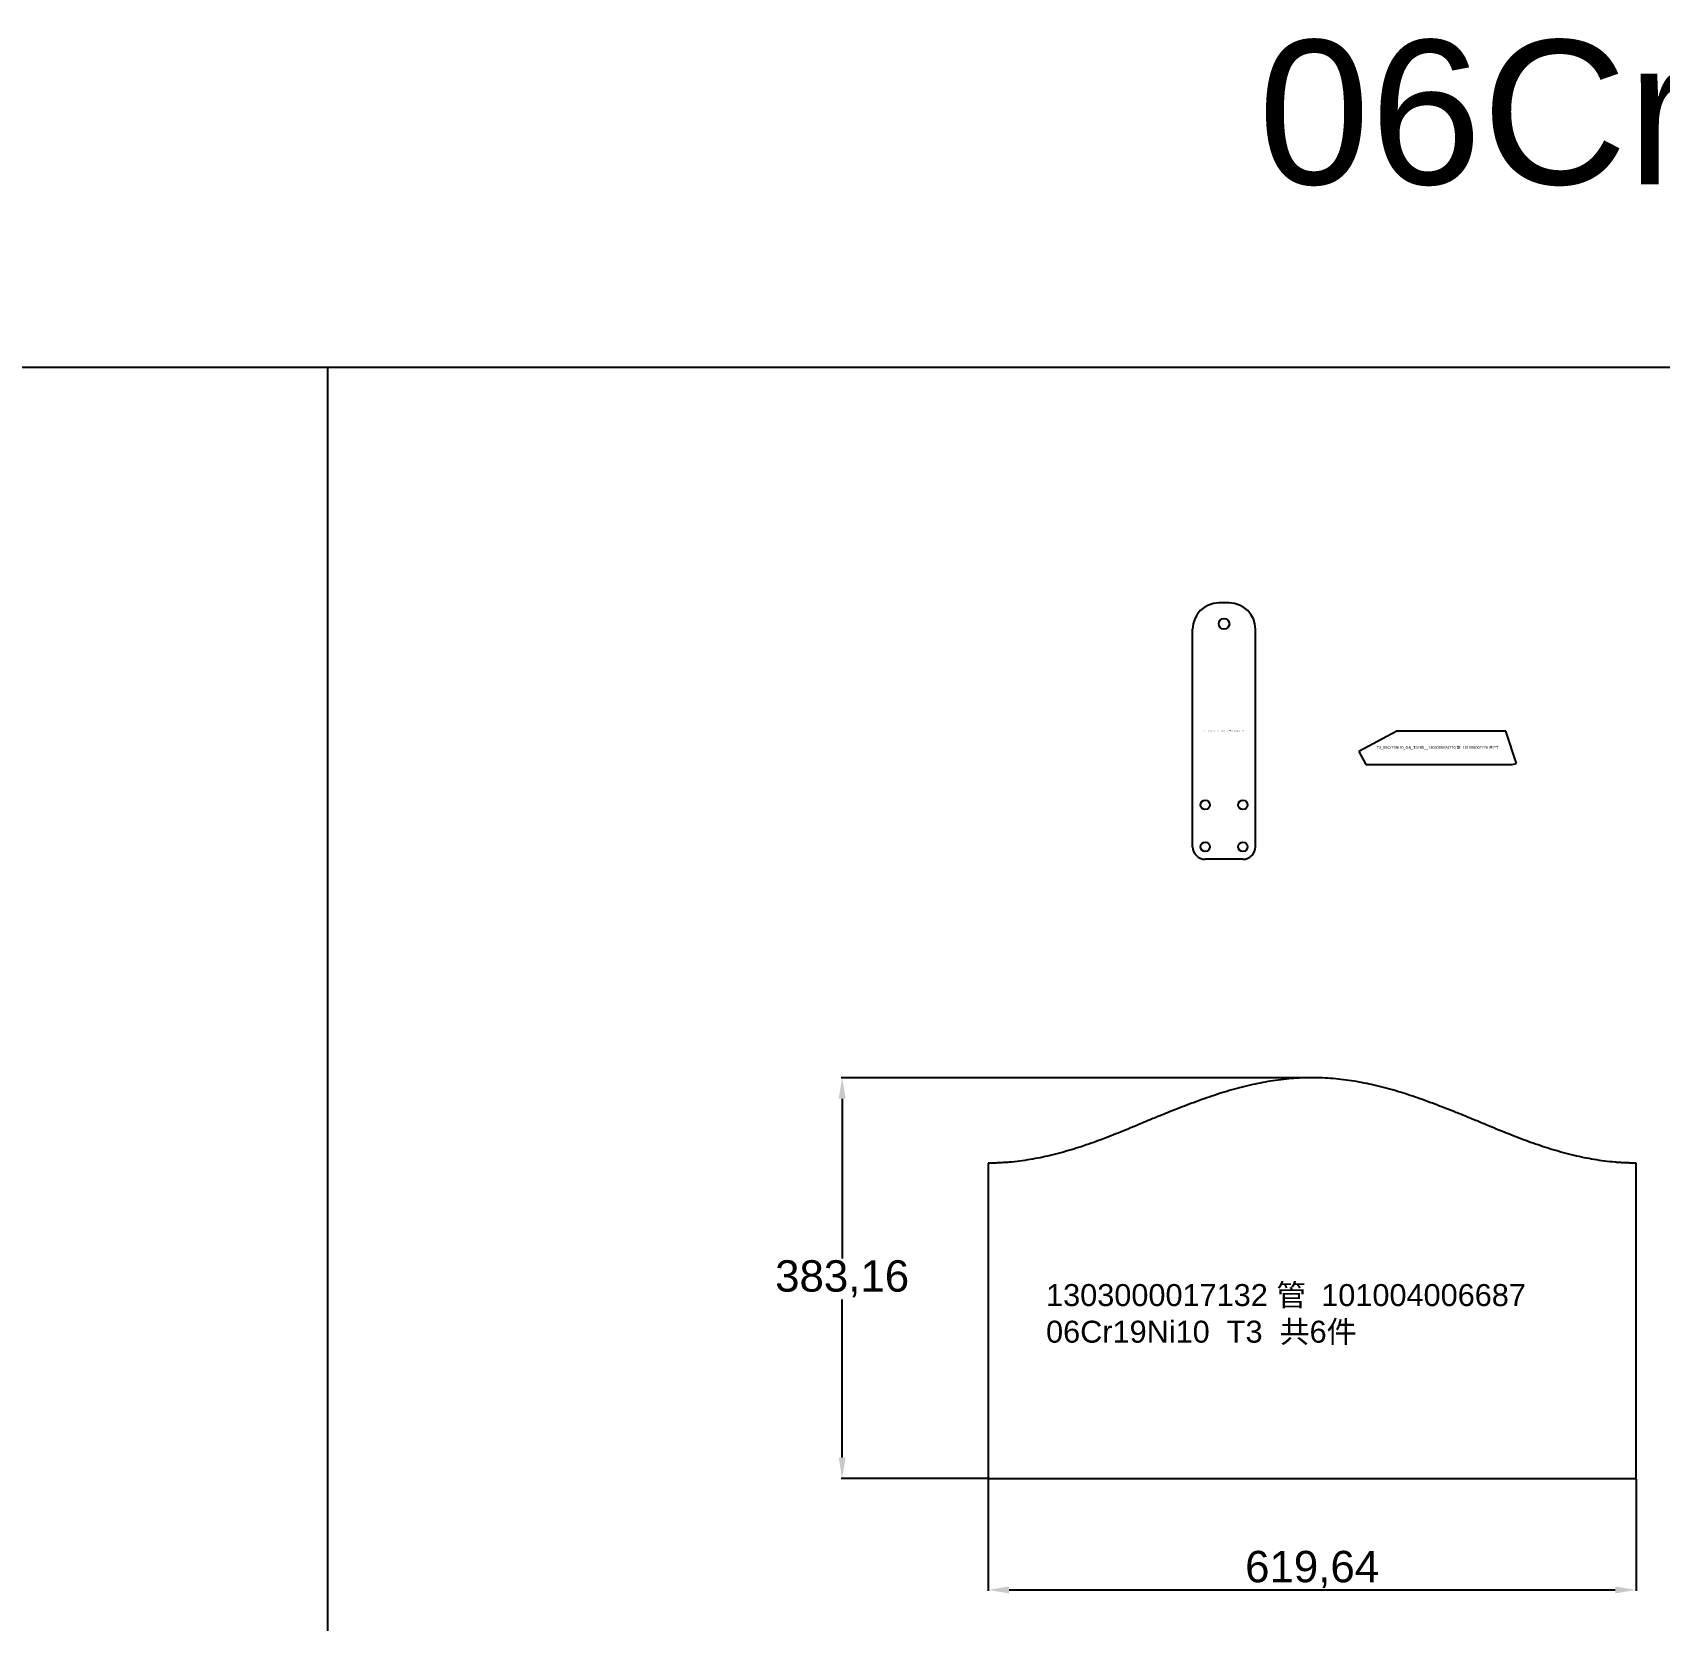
# Model space of a CAD drawing. Extents: x -16 to 22649, y -4599 to 814.
# Drawn here: x 6160 to 7716, y -737 to 781 of the extents above; entities that cross this region are included whole.
import ezdxf

# ---------------------------------------------------------------- set-up
doc = ezdxf.new("R2010")
doc.units = 0
doc.header["$MEASUREMENT"] = 0
doc.layers.get('0').update_dxf_attribs({"linetype": 'CONTINUOUS'})
doc.layers.get('DEFPOINTS').update_dxf_attribs({"linetype": 'CONTINUOUS'})
doc.layers.add('S1', color=7, linetype='CONTINUOUS')
doc.layers.add('SLD-0', color=7, linetype='CONTINUOUS')
doc.styles.get("Standard").update_dxf_attribs({"font": 'arial.ttf'})
doc.dimstyles.new('ISO-25', dxfattribs={"dimtxt": 2.5, "dimasz": 2.5, "dimexe": 1.25, "dimexo": 0.625, "dimtad": 1, "dimtxsty": 'STANDARD', "dimcen": 2.5, "dimazin": 3, "dimtfac": 1, "dimtmove": 0, "dimatfit": 3})

# ---------------------------------------------------------------- blocks, each defined once
blk = doc.blocks.new('1303000024708_弯板_101006002')
at = {"layer": 'SLD-0', "linetype": 'CONTINUOUS'}
for p, q in [((5, 178.2), (-5, 178.2)), ((-30, -54.9), (-30, 153.2)), ((30, -54.9), (30, 153.2)), ((18, -66.9), (-18, -66.9))]:
    blk.add_line(p, q, dxfattribs=at)
for centre, radius in [((0, 158.2), 5.1), ((-18, -14.9), 4.5), ((18, -14.9), 4.5), ((-18, -54.9), 4.5), ((18, -54.9), 4.5)]:
    blk.add_circle(centre, radius, dxfattribs=at)
for centre, radius, start, end in [((-5, 153.2), 25, 90, 180), ((5, 153.2), 25, 0, 90), ((-18, -54.9), 12, 180, 270), ((18, -54.9), 12, 270, 0)]:
    blk.add_arc(centre, radius, start, end, dxfattribs=at)
at = {"layer": 'S1', "color": 3, "insert": (0, 55.7), "char_height": 0.8, "attachment_point": 5}
blk.add_mtext('T3_06Cr19Ni10_GB_T3280__1303000024708 {\\fSimSun|b0|i0|c134|p2;弯板 }101006002274  {\\fSimSun|b0|i0|c134|p2;共}2{\\fSimSun|b0|i0|c134|p2;件}', dxfattribs=at)
blk = doc.blocks.new('1303000024710_筋_1010060022')
at = {"layer": 'SLD-0', "linetype": 'CONTINUOUS'}
for p, q in [((30.1, 32), (-6.3, 12.5)), ((134.2, 32), (30.1, 32)), ((144.4, 1.2), (134.2, 32)), ((-6.3, 12.5), (0.4, 0)), ((0.4, 0), (140.2, 0)), ((140.2, 0), (144.4, 1.2))]:
    blk.add_line(p, q, dxfattribs=at)
at = {"layer": 'S1', "color": 3, "insert": (69.1, 16), "char_height": 2.6, "attachment_point": 5}
blk.add_mtext('T3_06Cr19Ni10_GB_T3280__1303000024710 {\\fSimSun|b0|i0|c134|p2;筋 }101006002276 {\\fSimSun|b0|i0|c134|p2;共}2{\\fSimSun|b0|i0|c134|p2;件}', dxfattribs=at)
blk = doc.blocks.new('1303000017132_管_1010040066')
at = {"color": 7, "linetype": 'CONTINUOUS'}
for p, q in [((-619.8, 110), (-619.8, -191.6)), ((-0.2, -191.6), (-0.2, 110)), ((-619.8, -191.6), (-0.2, -191.6))]:
    blk.add_line(p, q, dxfattribs=at)
at = {"color": 7}
blk.add_line((-0.2, -192.2), (-619.8, -191.6), dxfattribs=at)
at = {"color": 7, "linetype": 'CONTINUOUS'}
for points, knots in [([(-155.1, 151.4), (-157.6, 152.4), (-162.2, 154.3), (-168.4, 156.8), (-175.4, 159.6), (-183.3, 162.7), (-192.8, 166.4), (-202, 169.8), (-211.6, 173.2), (-221.1, 176.4), (-234.1, 180.4), (-250.3, 184.6), (-270.1, 188.6), (-289.9, 191), (-310, 191.9), (-330.1, 191), (-349.9, 188.6), (-369.7, 184.6), (-385.9, 180.4), (-398.9, 176.4), (-408.4, 173.2), (-418, 169.8), (-427.2, 166.4), (-436.8, 162.7), (-445.6, 159.2), (-455.1, 155.4), (-461.3, 152.9), (-465, 151.4)], [0, 0, 0, 0, 0.02547, 0.046305, 0.062507, 0.095512, 0.125014, 0.157327, 0.187521, 0.219525, 0.250027, 0.31441, 0.37502, 0.43815, 0.5, 0.561848, 0.62498, 0.685588, 0.749974, 0.780473, 0.812479, 0.842671, 0.874986, 0.904486, 0.937493, 0.963532, 1, 1, 1, 1]), ([(-465, 151.4), (-467.5, 150.3), (-472.1, 148.4), (-478.3, 145.8), (-485.3, 142.9), (-493.1, 139.7), (-502.6, 136), (-511.8, 132.4), (-521.4, 128.9), (-530.8, 125.7), (-543.9, 121.6), (-560, 117.2), (-576.5, 113.8), (-589.7, 111.8), (-597.3, 111), (-602.5, 110.6), (-605.4, 110.4), (-608.3, 110.3), (-611.2, 110.1), (-614.1, 110), (-616.9, 110), (-618.9, 110), (-619.8, 110)], [0, 0, 0, 0, 0.050938, 0.092607, 0.125007, 0.19102, 0.250014, 0.314647, 0.37502, 0.439039, 0.500025, 0.628847, 0.749995, 0.812985, 0.874994, 0.892881, 0.910754, 0.928616, 0.946469, 0.964315, 0.982158, 1, 1, 1, 1]), ([(-0.2, 110), (-0.7, 110), (-1.8, 110), (-3.3, 110), (-4.9, 110), (-6.4, 110.1), (-8, 110.1), (-9.5, 110.2), (-11.1, 110.2), (-12.6, 110.3), (-14.2, 110.4), (-15.7, 110.5), (-17.3, 110.6), (-18.8, 110.7), (-23.2, 111.1), (-30.4, 111.8), (-43.5, 113.8), (-60, 117.2), (-76.1, 121.6), (-89.2, 125.7), (-98.6, 128.9), (-108.2, 132.4), (-117.4, 136), (-126.9, 139.7), (-135.7, 143.3), (-145.2, 147.3), (-151.4, 149.9), (-155.1, 151.4)], [0, 0, 0, 0, 0.009684, 0.019355, 0.029013, 0.03866, 0.048295, 0.057918, 0.067531, 0.077134, 0.086727, 0.09631, 0.105884, 0.115449, 0.125006, 0.187011, 0.250005, 0.371148, 0.499975, 0.560957, 0.62498, 0.685348, 0.749986, 0.808975, 0.874993, 0.927065, 1, 1, 1, 1])]:
    blk.add_open_spline(points, degree=3, knots=knots, dxfattribs=at)
at = {"color": 3, "insert": (-564.5, -5.7), "char_height": 21, "width": 535.1, "attachment_point": 1}
blk.add_mtext('1303000017132 {\\fSimSun|b0|i0|c134|p2;管 }101004006687 06Cr19Ni10  T3  {\\fSimSun|b0|i0|c134|p2;共}6{\\fSimSun|b0|i0|c134|p2;件}', dxfattribs=at)
blk = doc.blocks.new('*D52')
at = {"color": 0, "linetype": 'BYBLOCK'}
for p, q in [((7073.7, -601.5), (7073.7, -709)), ((7693.3, -602.1), (7693.3, -709)), ((7093.7, -708), (7673.3, -708))]:
    blk.add_line(p, q, dxfattribs=at)
at = {"color": 0}
for points in [[(7093.7, -704.7), (7093.7, -711.4), (7073.7, -708)], [(7673.3, -704.7), (7673.3, -711.4), (7693.3, -708)]]:
    blk.add_solid(points, dxfattribs=at)
at = {"layer": 'DEFPOINTS', "color": 0}
for p in [(7073.7, -601.5), (7693.3, -602.1), (7693.3, -708)]:
    blk.add_point(p, dxfattribs=at)
at = {"color": 0, "insert": (7383.5, -688.5), "char_height": 30, "attachment_point": 5}
blk.add_mtext('619,64', dxfattribs=at)
blk = doc.blocks.new('*D53')
at = {"color": 0, "linetype": 'BYBLOCK'}
for p, q in [((7383.6, -218.3), (6933, -218.3)), ((6934, -238.3), (6934, -391.1)), ((6934, -581.5), (6934, -430.2)), ((7073.7, -601.5), (6933, -601.5))]:
    blk.add_line(p, q, dxfattribs=at)
at = {"color": 0}
for points in [[(6930.7, -238.3), (6937.4, -238.3), (6934, -218.3)], [(6930.7, -581.5), (6937.4, -581.5), (6934, -601.5)]]:
    blk.add_solid(points, dxfattribs=at)
at = {"layer": 'DEFPOINTS', "color": 0}
for p in [(7383.6, -218.3), (6934, -601.5), (7073.7, -601.5)]:
    blk.add_point(p, dxfattribs=at)
at = {"color": 0, "insert": (6934, -410.6), "char_height": 30, "attachment_point": 5}
blk.add_mtext('383,16', dxfattribs=at)

msp = doc.modelspace()

# ---------------------------------------------------------------- linework, layer by layer
at = {"color": 1}
for p, q in [((5.26775, 461.29571), (22649.13873, 461.29571)), ((6441.84743, 461.29571), (6441.84743, -4387.76422))]:
    msp.add_line(p, q, dxfattribs=at)

# ---------------------------------------------------------------- block references
for name, p in [('1303000024708_弯板_101006002', (7299.22437, 57.49145)), ('1303000024710_筋_1010060022', (7434.46009, 81.14744)), ('1303000017132_管_1010040066', (7693.52266, -409.904))]:
    msp.add_blockref(name, p)

# ---------------------------------------------------------------- texts
at = {"color": 1, "insert": (7331.80943, 773.79136), "char_height": 137.7402706, "width": 1652.6856599, "attachment_point": 1}
msp.add_mtext('06Cr19Ni10  T3', dxfattribs=at)

# ---------------------------------------------------------------- dimensions: what is measured, and where the dimension line sits
at = {"color": 1}
dim = msp.add_linear_dim(base=(6934.01823, -601.48426), p1=(7383.62956, -218.32693), p2=(7073.69184, -601.48426), angle=90, dimstyle='ISO-25', override={"dimtxt": 30, "dimasz": 20, "dimexe": 1, "dimexo": 0, "dimgap": 1.524, "dimtih": 1, "dimtoh": 1, "dimzin": 0, "dimtmove": 0}, dxfattribs=at)
dim.commit()
dim.dimension.update_dxf_attribs({"geometry": '*D53', "text_midpoint": (6934.01823, -410.60671), "dimtype": 160})
dim = msp.add_linear_dim(base=(7693.33046, -708.04654), p1=(7073.69184, -601.48426), p2=(7693.33046, -602.1039), dimstyle='ISO-25', override={"dimtxt": 30, "dimasz": 20, "dimexe": 1, "dimexo": 0, "dimgap": 1.524, "dimtih": 1, "dimtoh": 1, "dimzin": 0, "dimtmove": 0}, dxfattribs=at)
dim.commit()
dim.dimension.update_dxf_attribs({"geometry": '*D52', "text_midpoint": (7383.51115, -688.49389)})

doc.saveas('drawing.dxf')
